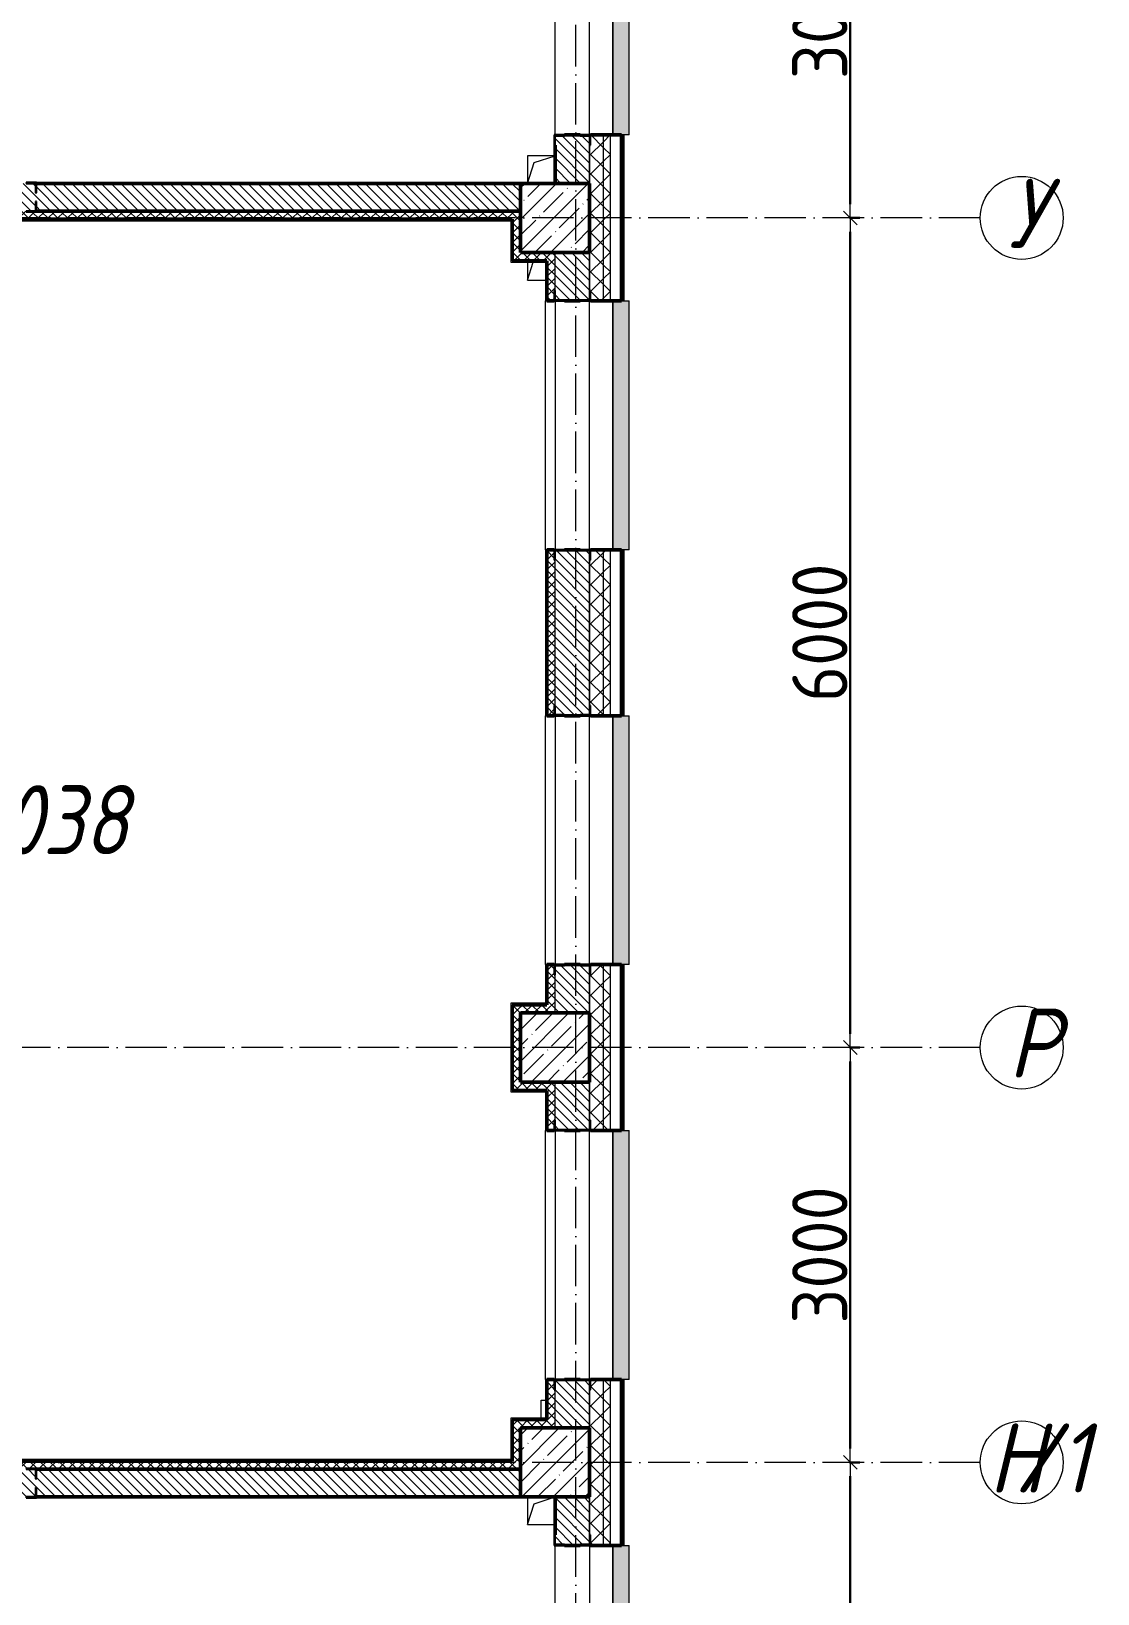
# Model space of a CAD drawing. Header units: millimetres. Extents: x -213536 to 1564669, y -45299 to 942238.
# Drawn here: x 641495 to 649207, y 595925 to 607225 of the extents above; entities that cross this region are included whole.
import ezdxf

# ---------------------------------------------------------------- set-up
doc = ezdxf.new("R2010")
doc.units = ezdxf.units.MM
doc.linetypes.add('50_200_ШТРИХ_1Т_ш5_п1_п1_', pattern=[700, 500, -100, 0, -100])
for name, color, linetype, lineweight in [('3.1) ЖБ окна 1.2 м', 102, 'Continuous', 30), ('A-____-____-DIMS', 7, 'Continuous', 9), ('A-FLOR-____-OTLN', 7, 'Continuous', 9), ('A-GENM-____-MCUT', 7, 'Continuous', 25), ('A-GENM-____-OTLN', 7, 'Continuous', 9), ('A-GENM-____-OTLN-1', 7, 'Continuous', 25), ('A-GLAZ-____-OTLN', 7, 'Continuous', 9), ('A-WALL-____-MCUT-2', 7, 'Continuous', 50), ('A-WALL-____-MCUT-3', 7, 'Continuous', 9), ('A-WALL-____-OTLN', 7, 'Continuous', 9), ('A-WALL-____-PATT-1', 7, 'Continuous', 9), ('A-WALL-FNSH-MCUT-1', 7, 'Continuous', 9), ('S-COLS-____-MCUT', 7, 'Continuous', 50), ('S-COLS-____-OTLN', 7, 'Continuous', 9), ('S-GRID-____-IDEN', 7, 'Continuous', 9), ('S-GRID-____-OTLN-1', 7, '50_200_ШТРИХ_1Т_ш5_п1_п1_', 9), ('Марки помещений', 7, 'Continuous', 9)]:
    doc.layers.add(name, color=color, linetype=linetype, lineweight=lineweight)
doc.layers.add('A-GLAZ-____-OTLN-1', color=7, linetype='Continuous', lineweight=9, true_color=0xc0c0c0)
doc.layers.add('A-WALL-____-PATT-2', color=7, linetype='Continuous', lineweight=9, true_color=0x787878)
doc.styles.add('ISOCPEUR_I', font='isocpeui.ttf', dxfattribs={"width": 0.9, "height": 2.5})
doc.styles.add('ISOCPEUR_I_3', font='isocpeui.ttf', dxfattribs={"width": 0.85, "height": 2.2})
doc.styles.add('СПДС', font='isocpeur.ttf', dxfattribs={"width": 0.9})
doc.dimstyles.new('Размера А3', dxfattribs={"dimtxt": 200, "dimasz": 100, "dimexe": 70, "dimexo": 100, "dimgap": 20, "dimtad": 1, "dimdec": 0, "dimrnd": 10, "dimzin": 0, "dimdsep": 46, "dimtxsty": 'СПДС', "dimblk": 'ARROWHEAD_6', "dimcen": 1, "dimclrd": 256, "dimclre": 256, "dimclrt": 256, "dimazin": 0, "dimtfac": 1, "dimtdec": 0, "dimtmove": 2, "dimatfit": 3, "dimfxl": 1, "dimtolj": 1, "dimtzin": 0, "dimarcsym": 0})
pattern_1 = [(135, (544282.637, 571544.04), (-35.35534, -35.35534), [])]
pattern_2 = [(45, (544282.637, 571544.04), (-35.35534, 35.35534), []), (135, (544282.637, 571544.04), (-35.35534, -35.35534), [])]
pattern_3 = [(45, (544282.64, 571544.04), (-70.71068, 70.71068), []), (135, (544282.64, 571544.04), (-70.71068, -70.71068), [])]

# ---------------------------------------------------------------- blocks, each defined once
blk = doc.blocks.new('BSC_Колонна _Прямоугольная - 500х500-V26-АР1_План отверстий 2 этажа в осях 1-64_А-ГГ')
at = {"layer": 'S-COLS-____-OTLN'}
h = blk.add_hatch(dxfattribs=at)
h.set_pattern_fill('FP_55', color=256, style=0, pattern_type=2)
h.set_pattern_definition([(45, (-101000, -25331.04), (-114.04925, 114.04925), []), (45, (-100885.95, -25331.04), (-114.04925, 114.04925), [201.613, -40.323, 3.353, -36.97])])
h.paths.add_polyline_path([(-250, -250), (250, -250), (250, 250), (-250, 250)], flags=0)
at = {"layer": 'S-COLS-____-MCUT'}
for p, q in [((250, 250), (-250, 250)), ((-250, 250), (-250, -250)), ((250, -250), (250, 250)), ((-250, -250), (250, -250))]:
    blk.add_line(p, q, dxfattribs=at)
blk = doc.blocks.new('BSC_Колонна _Прямоугольная - 500х500-V28-АР1_План отверстий 2 этажа в осях 1-64_А-ГГ')
at = {"layer": 'S-COLS-____-OTLN'}
h = blk.add_hatch(dxfattribs=at)
h.set_pattern_fill('FP_57', color=256, style=0, pattern_type=2)
h.set_pattern_definition([(45, (-101000, -34331.04), (-114.04925, 114.04925), []), (45, (-100885.95, -34331.04), (-114.04925, 114.04925), [201.613, -40.323, 3.353, -36.97])])
h.paths.add_polyline_path([(-250, -250), (250, -250), (250, 250), (-250, 250), (-250, -55)], flags=0)
at = {"layer": 'S-COLS-____-MCUT'}
for p, q in [((250, 250), (-250, 250)), ((-250, 250), (-250, -250)), ((250, -250), (250, 250)), ((-250, -250), (250, -250))]:
    blk.add_line(p, q, dxfattribs=at)
blk = doc.blocks.new('BSC_Колонна _Прямоугольная - 500х500-V34-АР1_План отверстий 2 этажа в осях 1-64_А-ГГ')
at = {"layer": 'S-COLS-____-OTLN'}
h = blk.add_hatch(dxfattribs=at)
h.set_pattern_fill('FP_63', color=256, style=0, pattern_type=2)
h.set_pattern_definition([(45, (-101000, -28331.04), (-114.04925, 114.04925), []), (45, (-100885.95, -28331.04), (-114.04925, 114.04925), [201.613, -40.323, 3.353, -36.97])])
h.paths.add_polyline_path([(-250, -250), (250, -250), (250, 250), (-250, 250), (-250, -75)], flags=0)
at = {"layer": 'S-COLS-____-MCUT'}
for p, q in [((250, 250), (-250, 250)), ((-250, 250), (-250, -250)), ((250, -250), (250, 250)), ((-250, -250), (250, -250))]:
    blk.add_line(p, q, dxfattribs=at)
blk = doc.blocks.new('Фахверк_СКБ_Уголок - 250_2700-27497298-АР1_План отверстий 2 этажа в осях 1-64_А-ГГ')
at = {"layer": 'A-GENM-____-MCUT'}
for p, q in [((200, 181), (125, 181)), ((125, 181), (125, 106)), ((131, 106), (131, 175)), ((131, 175), (200, 175)), ((200, 175), (200, 181)), ((125, 106), (131, 106)), ((131, -6), (125, -6)), ((125, -6), (125, -81)), ((125, -81), (200, -81)), ((131, -75), (131, -6)), ((200, -75), (131, -75)), ((200, -81), (200, -75))]:
    blk.add_line(p, q, dxfattribs=at)
blk = doc.blocks.new('Фахверк_СКБ_Уголок - 200_3550-28267367-АР1_План отверстий 2 этажа в осях 1-64_А-ГГ')
at = {"layer": 'A-GENM-____-MCUT'}
for p, q in [((200, 156), (125, 156)), ((125, 156), (125, 81)), ((131, 81), (131, 150)), ((131, 150), (200, 150)), ((200, 150), (200, 156)), ((125, 81), (131, 81)), ((131, 19), (125, 19)), ((125, 19), (125, -56)), ((131, -50), (131, 19)), ((125, -56), (200, -56)), ((200, -50), (131, -50)), ((200, -56), (200, -50))]:
    blk.add_line(p, q, dxfattribs=at)
blk = doc.blocks.new('AR_Отверстие прямоугольное _в плите_ - AR_Отверстие прямоугольное _в плите_-V168-АР1_План отверстий 2 этажа в осях 1-64_А-ГГ')
at = {"layer": 'A-GENM-____-OTLN'}
for p, q in [((100, 100), (-100, 100)), ((-100, 100), (-100, -100)), ((-100, -100), (-50, 50)), ((-50, 50), (100, 100))]:
    blk.add_line(p, q, dxfattribs=at)
blk = doc.blocks.new('AR_Отверстие прямоугольное _в плите_ - AR_Отверстие прямоугольное _в плите_-30511571-АР1_План отверстий 2 этажа в осях 1-64_А-ГГ')
at = {"layer": 'A-GENM-____-OTLN'}
for p, q in [((-100, 30), (-100, -100)), ((-100, -100), (-57, 30)), ((-100, -100), (30, -100))]:
    blk.add_line(p, q, dxfattribs=at)
blk = doc.blocks.new('AR_Отверстие прямоугольное _в плите_ - AR_Отверстие прямоугольное _в плите_-30511543-АР1_План отверстий 2 этажа в осях 1-64_А-ГГ')
at = {"layer": 'A-GENM-____-OTLN'}
for p, q in [((-100, 100), (-100, -100)), ((-100, -100), (-50, 50)), ((-50, 50), (100, 100)), ((-100, -100), (100, -100))]:
    blk.add_line(p, q, dxfattribs=at)
blk = doc.blocks.new('Отлив_СКБ - Отлив витража_120_НВФ-V194-АР1_План отверстий 2 этажа в осях 1-64_А-ГГ')
at = {"layer": 'A-GLAZ-____-OTLN-1'}
for points in [[(1800, -2), (1800, 0), (0, 0), (0, -2), (1544, -2)], [(1544, -120), (1800, -120), (1800, -2), (0, -2), (0, -120)]]:
    blk.add_hatch(color=256, dxfattribs=at).paths.add_polyline_path(points, flags=0)
at = {"layer": 'A-GLAZ-____-OTLN'}
for p, q in [((0, 0), (1800, 0)), ((1800, -2), (0, -2)), ((0, -120), (0, -83)), ((1800, -83), (1800, -120)), ((0, -120), (1800, -120))]:
    blk.add_line(p, q, dxfattribs=at)
blk = doc.blocks.new('Отлив_СКБ - Отлив витража_120_НВФ-31885688-АР1_План отверстий 2 этажа в осях 1-64_А-ГГ')
at = {"layer": 'A-GLAZ-____-OTLN-1'}
for points in [[(4113, -2), (4800, -2), (4800, 0), (0, 0), (0, -2), (2345, -2)], [(4113, -120), (4800, -120), (4800, -2), (0, -2), (0, -120), (2345, -120)]]:
    blk.add_hatch(color=256, dxfattribs=at).paths.add_polyline_path(points, flags=0)
at = {"layer": 'A-GLAZ-____-OTLN'}
for p, q in [((0, 0), (4800, 0)), ((4800, -2), (0, -2)), ((0, -120), (0, -83)), ((4800, -83), (4800, -120)), ((0, -120), (4800, -120))]:
    blk.add_line(p, q, dxfattribs=at)
blk = doc.blocks.new('Ось сетки - Круг_Ø6_00__ISO-2_5_0_9K_-25732049-АР1_План отверстий 2 этажа в осях 1-64_А-ГГ')
at = {"layer": 'S-GRID-____-IDEN'}
blk.add_circle((0, 0), 3, dxfattribs=at)
blk = doc.blocks.new('ARROWHEAD_6')
at = {"color": 0, "linetype": 'Continuous'}
for p, q in [((0, 0), (-1, 0)), ((-0.5, -0.5), (0.5, 0.5))]:
    blk.add_line(p, q, dxfattribs=at)
blk = doc.blocks.new('*D5632')
at = {"layer": 'A-____-____-DIMS', "lineweight": -2, "transparency": 16777216}
for p, q in [((87537, 484347), (87613, 484347)), ((87543, 478447), (87543, 484247)), ((87537, 478347), (87613, 478347))]:
    blk.add_line(p, q, dxfattribs=at)
at = {"layer": 'Defpoints', "color": 0, "lineweight": 30, "transparency": 16777216}
for p in [(87437, 484347), (87543, 484347), (87437, 478347)]:
    blk.add_point(p, dxfattribs=at)
at = {"layer": 'A-____-____-DIMS', "lineweight": -2, "transparency": 16777216, "xscale": 100, "yscale": 100, "zscale": 100}
for p, rotation in [((87543, 484347), 90), ((87543, 478347), 270)]:
    blk.add_blockref('ARROWHEAD_6', p, dxfattribs=dict(at, rotation=rotation))
at = {"layer": 'A-____-____-DIMS', "transparency": 16777216, "insert": (87323, 481347), "char_height": 400, "attachment_point": 5, "rotation": 90, "style": 'СПДС'}
blk.add_mtext('\\A1;6000', dxfattribs=at)
blk = doc.blocks.new('*D5633')
at = {"layer": 'A-____-____-DIMS', "lineweight": -2, "transparency": 16777216}
for p, q in [((87537, 487347), (87613, 487347)), ((87543, 484447), (87543, 487247)), ((87537, 484347), (87613, 484347))]:
    blk.add_line(p, q, dxfattribs=at)
at = {"layer": 'Defpoints', "color": 0, "lineweight": 30, "transparency": 16777216}
for p in [(87437, 487347), (87543, 487347), (87437, 484347)]:
    blk.add_point(p, dxfattribs=at)
at = {"layer": 'A-____-____-DIMS', "lineweight": -2, "transparency": 16777216, "xscale": 100, "yscale": 100, "zscale": 100}
for p, rotation in [((87543, 487347), 90), ((87543, 484347), 270)]:
    blk.add_blockref('ARROWHEAD_6', p, dxfattribs=dict(at, rotation=rotation))
at = {"layer": 'A-____-____-DIMS', "transparency": 16777216, "insert": (87323, 485847), "char_height": 400, "attachment_point": 5, "rotation": 90, "style": 'СПДС'}
blk.add_mtext('\\A1;3000', dxfattribs=at)
blk = doc.blocks.new('*D5634')
at = {"layer": 'A-____-____-DIMS', "lineweight": -2, "transparency": 16777216}
for p, q in [((87537, 493347), (87613, 493347)), ((87543, 487447), (87543, 493247)), ((87537, 487347), (87613, 487347))]:
    blk.add_line(p, q, dxfattribs=at)
at = {"layer": 'Defpoints', "color": 0, "lineweight": 30, "transparency": 16777216}
for p in [(87437, 493347), (87543, 493347), (87437, 487347)]:
    blk.add_point(p, dxfattribs=at)
at = {"layer": 'A-____-____-DIMS', "lineweight": -2, "transparency": 16777216, "xscale": 100, "yscale": 100, "zscale": 100}
for p, rotation in [((87543, 493347), 90), ((87543, 487347), 270)]:
    blk.add_blockref('ARROWHEAD_6', p, dxfattribs=dict(at, rotation=rotation))
at = {"layer": 'A-____-____-DIMS', "transparency": 16777216, "insert": (87323, 490347), "char_height": 400, "attachment_point": 5, "rotation": 90, "style": 'СПДС'}
blk.add_mtext('\\A1;6000', dxfattribs=at)
blk = doc.blocks.new('*D5635')
at = {"layer": 'A-____-____-DIMS', "lineweight": -2, "transparency": 16777216}
for p, q in [((87537, 496347), (87613, 496347)), ((87543, 493447), (87543, 496247)), ((87537, 493347), (87613, 493347))]:
    blk.add_line(p, q, dxfattribs=at)
at = {"layer": 'Defpoints', "color": 0, "lineweight": 30, "transparency": 16777216}
for p in [(87437, 496347), (87543, 496347), (87437, 493347)]:
    blk.add_point(p, dxfattribs=at)
at = {"layer": 'A-____-____-DIMS', "lineweight": -2, "transparency": 16777216, "xscale": 100, "yscale": 100, "zscale": 100}
for p, rotation in [((87543, 496347), 90), ((87543, 493347), 270)]:
    blk.add_blockref('ARROWHEAD_6', p, dxfattribs=dict(at, rotation=rotation))
at = {"layer": 'A-____-____-DIMS', "transparency": 16777216, "insert": (87323, 494847), "char_height": 400, "attachment_point": 5, "rotation": 90, "style": 'СПДС'}
blk.add_mtext('\\A1;3000', dxfattribs=at)
blk = doc.blocks.new('2этаж')
at = {"layer": 'S-GRID-____-OTLN-1', "color": 251, "ltscale": 0.6, "true_color": 0x636466}
for p, q in [((85558.3, 454533.3), (85558.3, 508896.9)), ((88482.7, 493347), (77429.6, 493347)), ((88482.7, 487347), (77429.6, 487347)), ((88482.7, 484347), (77429.6, 484347))]:
    blk.add_line(p, q, dxfattribs=at)
at = {"layer": 'S-GRID-____-IDEN', "char_height": 500, "attachment_point": 1, "style": 'ISOCPEUR_I'}
for s, insert, width in [('\\fISOCPEUR|b0|i1|c204|p34|;\\W.9;У', (88685.3, 493628.9), 223.671), ('\\fISOCPEUR|b0|i1|c204|p34|;\\W.9;Р', (88685.3, 487628.9), 223.671), ('\\fISOCPEUR|b0|i1|c204|p34|;\\W.9;Н', (88542.7, 484628.9), 223.671), ('/1', (88727.2, 484628.9), 346.329)]:
    blk.add_mtext(s, dxfattribs=dict(at, insert=insert, width=width))
at = {"layer": 'A-____-____-DIMS'}
for base, p1, p2, picture, middle in [((87542.6, 496347), (87436.5, 493347), (87436.5, 496347), '*D5635', (87322.6, 494847)), ((87542.6, 493347), (87436.5, 487347), (87436.5, 493347), '*D5634', (87322.6, 490347)), ((87542.6, 487347), (87436.5, 484347), (87436.5, 487347), '*D5633', (87322.6, 485847)), ((87542.6, 484347), (87436.5, 478347), (87436.5, 484347), '*D5632', (87322.6, 481347))]:
    dim = blk.add_linear_dim(base=base, p1=p1, p2=p2, angle=90, dimstyle='Размера А3', override={"dimtxt": 400}, dxfattribs=at)
    dim.commit()
    dim.dimension.update_dxf_attribs({"geometry": picture, "text_midpoint": middle})

msp = doc.modelspace()

# ---------------------------------------------------------------- hatches: boundary and pattern name
at = {"layer": 'A-WALL-____-PATT-1'}
h = msp.add_hatch(dxfattribs=at)
h.set_pattern_fill('FP_1', color=256, style=0, pattern_type=2)
h.set_pattern_definition(pattern_3)
h.paths.add_polyline_path([(645632.6, 569525.1), (645632.6, 570475.1), (645538.6, 570475.1), (645538.6, 570400.1), (645532.6, 570400.1), (645532.6, 569525.1)], flags=0)
h.paths.add_polyline_path([(645538.6, 572275.1), (645632.6, 572275.1), (645632.6, 573475.1), (645538.6, 573475.1), (645538.6, 573400.1), (645532.6, 573400.1), (645532.6, 572350.1), (645538.6, 572350.1), (645538.6, 572279.9)], flags=0)
h.paths.add_polyline_path([(645538.6, 575275.1), (645632.6, 575275.1), (645632.6, 576475.1), (645538.6, 576475.1), (645538.6, 576400.1), (645532.6, 576400.1), (645532.6, 575350.1), (645538.6, 575350.1), (645538.6, 575281.1)], flags=0)
h.paths.add_polyline_path([(645632.6, 578275.1), (645632.6, 579475.1), (645538.6, 579475.1), (645538.6, 579400.1), (645532.6, 579400.1), (645532.6, 578350.1), (645538.6, 578350.1), (645538.6, 578275.1)], flags=0)
h.paths.add_polyline_path([(645632.6, 581275.1), (645632.6, 582475.1), (645538.6, 582475.1), (645538.6, 582400.1), (645532.6, 582400.1), (645532.6, 581350.1), (645538.6, 581350.1), (645538.6, 581275.1)], flags=0)
h.paths.add_polyline_path([(645632.6, 584275.1), (645632.6, 585475.1), (645538.6, 585475.1), (645538.6, 585400.1), (645532.6, 585400.1), (645532.6, 584350.1), (645538.6, 584350.1), (645538.6, 584275.1)], flags=0)
h.paths.add_polyline_path([(645538.6, 587275.1), (645632.6, 587275.1), (645632.6, 588475.1), (645538.6, 588475.1), (645538.6, 588400.1), (645532.6, 588400.1), (645532.6, 587350.1), (645538.6, 587350.1), (645538.6, 587281.1)], flags=0)
h.paths.add_polyline_path([(645538.6, 590275.1), (645632.6, 590275.1), (645632.6, 591475.1), (645538.6, 591475.1), (645538.6, 591400.1), (645532.6, 591400.1), (645532.6, 590350.1), (645538.6, 590350.1), (645538.6, 590281.1)], flags=0)
h.paths.add_polyline_path([(645632.6, 596275.1), (645632.6, 597475.1), (645538.6, 597475.1), (645538.6, 597400.1), (645532.6, 597400.1), (645532.6, 596350.1), (645538.6, 596350.1), (645538.6, 596275.1)], flags=0)
h.paths.add_polyline_path([(645538.6, 599275.1), (645632.6, 599275.1), (645632.6, 600475.1), (645538.6, 600475.1), (645538.6, 600400.1), (645532.6, 600400.1), (645532.6, 599350.1), (645538.6, 599350.1), (645538.6, 599281.1)], flags=0)
h.paths.add_polyline_path([(645538.6, 602275.1), (645632.6, 602275.1), (645632.6, 603475.1), (645538.6, 603475.1), (645538.6, 603400.1), (645532.6, 603400.1), (645532.6, 602350.1), (645538.6, 602350.1), (645538.6, 602281.1)], flags=0)
h.paths.add_polyline_path([(645632.6, 605275.1), (645632.6, 606475.1), (645538.6, 606475.1), (645538.6, 606400.1), (645532.6, 606400.1), (645532.6, 605350.1), (645538.6, 605350.1), (645538.6, 605275.1)], flags=0)
h.paths.add_polyline_path([(645538.6, 608275.1), (645632.6, 608275.1), (645632.6, 609475.1), (645538.6, 609475.1), (645538.6, 609400.1), (645532.6, 609400.1), (645532.6, 608350.1), (645538.6, 608350.1), (645538.6, 608281.1)], flags=0)
h.paths.add_polyline_path([(645632.6, 611275.1), (645632.6, 612475.1), (645538.6, 612475.1), (645538.6, 612400.1), (645532.6, 612400.1), (645532.6, 611350.1), (645538.6, 611350.1), (645538.6, 611275.1)], flags=0)
h.paths.add_polyline_path([(645538.6, 617275.1), (645632.6, 617275.1), (645632.6, 618340.1), (645532.6, 618340.1), (645532.6, 617350.1), (645538.6, 617350.1), (645538.6, 617281.1)], flags=0)
h = msp.add_hatch(dxfattribs=at)
h.set_pattern_fill('FP_1', color=256, style=0, pattern_type=2)
h.set_pattern_definition(pattern_3)
h.paths.add_polyline_path([(645632.6, 569475.1), (645682.6, 569475.1), (645682.6, 570475.1), (645632.6, 570475.1), (645632.6, 569525.1)], flags=0)
h.paths.add_polyline_path([(645632.6, 572275.1), (645682.6, 572275.1), (645682.6, 573475.1), (645632.6, 573475.1), (645632.6, 572279.9)], flags=0)
h.paths.add_polyline_path([(645682.6, 575275.1), (645682.6, 576475.1), (645632.6, 576475.1), (645632.6, 575275.1)], flags=0)
h.paths.add_polyline_path([(645632.6, 578275.1), (645682.6, 578275.1), (645682.6, 579475.1), (645632.6, 579475.1), (645632.6, 578299.9)], flags=0)
h.paths.add_polyline_path([(645632.6, 581275.1), (645682.6, 581275.1), (645682.6, 582475.1), (645632.6, 582475.1), (645632.6, 581739.9)], flags=0)
h.paths.add_polyline_path([(645682.6, 584275.1), (645682.6, 585475.1), (645632.6, 585475.1), (645632.6, 584275.1)], flags=0)
h.paths.add_polyline_path([(645632.6, 587275.1), (645682.6, 587275.1), (645682.6, 588475.1), (645632.6, 588475.1), (645632.6, 587759.8)], flags=0)
h.paths.add_polyline_path([(645632.6, 590275.1), (645682.6, 590275.1), (645682.6, 591475.1), (645632.6, 591475.1), (645632.6, 591199.8)], flags=0)
h.paths.add_polyline_path([(645682.6, 596275.1), (645682.6, 597475.1), (645632.6, 597475.1), (645632.6, 596275.1)], flags=0)
h.paths.add_polyline_path([(645682.6, 599275.1), (645682.6, 600475.1), (645632.6, 600475.1), (645632.6, 599275.1)], flags=0)
h.paths.add_polyline_path([(645682.6, 602275.1), (645682.6, 603475.1), (645632.6, 603475.1), (645632.6, 602275.1)], flags=0)
h.paths.add_polyline_path([(645682.6, 605275.1), (645682.6, 606475.1), (645632.6, 606475.1), (645632.6, 605275.1)], flags=0)
h.paths.add_polyline_path([(645632.6, 608275.1), (645682.6, 608275.1), (645682.6, 609475.1), (645632.6, 609475.1), (645632.6, 608399.7)], flags=0)
h.paths.add_polyline_path([(645682.6, 611275.1), (645682.6, 612475.1), (645632.6, 612475.1), (645632.6, 611275.1)], flags=0)
h.paths.add_polyline_path([(645632.6, 617275.1), (645682.6, 617275.1), (645682.6, 618340.1), (645632.6, 618340.1), (645632.6, 617859.6)], flags=0)
h = msp.add_hatch(dxfattribs=at)
h.set_pattern_fill('FP_3', color=256, style=0, pattern_type=2)
h.set_pattern_definition([(45, (544282.64, 571544.04), (-85.53659, 85.53659), []), (45, (544339.66, 571544.04), (-85.53659, 85.53659), [])])
h.paths.add_polyline_path([(645762.6, 569375.1), (645782.6, 569375.1), (645782.6, 570475.1), (645762.6, 570475.1), (645762.6, 569395.1)], flags=0)
h.paths.add_polyline_path([(645782.6, 572275.1), (645782.6, 573475.1), (645762.6, 573475.1), (645762.6, 572275.1)], flags=0)
h.paths.add_polyline_path([(645782.6, 575275.1), (645782.6, 576475.1), (645762.6, 576475.1), (645762.6, 575275.1)], flags=0)
h.paths.add_polyline_path([(645782.6, 578275.1), (645782.6, 579475.1), (645762.6, 579475.1), (645762.6, 578275.1)], flags=0)
h.paths.add_polyline_path([(645762.6, 581275.1), (645782.6, 581275.1), (645782.6, 582475.1), (645762.6, 582475.1), (645762.6, 581739.9)], flags=0)
h.paths.add_polyline_path([(645762.6, 584275.1), (645782.6, 584275.1), (645782.6, 585475.1), (645762.6, 585475.1), (645762.6, 584319.9)], flags=0)
h.paths.add_polyline_path([(645762.6, 587275.1), (645782.6, 587275.1), (645782.6, 588475.1), (645762.6, 588475.1), (645762.6, 587759.8)], flags=0)
h.paths.add_polyline_path([(645762.6, 590275.1), (645782.6, 590275.1), (645782.6, 591475.1), (645762.6, 591475.1), (645762.6, 591199.8)], flags=0)
h.paths.add_polyline_path([(645782.6, 596275.1), (645782.6, 597475.1), (645762.6, 597475.1), (645762.6, 596275.1)], flags=0)
h.paths.add_polyline_path([(645762.6, 599275.1), (645782.6, 599275.1), (645782.6, 600475.1), (645762.6, 600475.1), (645762.6, 599799.8)], flags=0)
h.paths.add_polyline_path([(645762.6, 602275.1), (645782.6, 602275.1), (645782.6, 603475.1), (645762.6, 603475.1), (645762.6, 603239.7)], flags=0)
h.paths.add_polyline_path([(645762.6, 605275.1), (645782.6, 605275.1), (645782.6, 606475.1), (645762.6, 606475.1), (645762.6, 605819.7)], flags=0)
h.paths.add_polyline_path([(645782.6, 608275.1), (645782.6, 609475.1), (645762.6, 609475.1), (645762.6, 608275.1)], flags=0)
h.paths.add_polyline_path([(645762.6, 611275.1), (645782.6, 611275.1), (645782.6, 612475.1), (645762.6, 612475.1), (645762.6, 611839.7)], flags=0)
h.paths.add_polyline_path([(645782.6, 617275.1), (645782.6, 618340.1), (645762.6, 618340.1), (645762.6, 617275.1)], flags=0)
h = msp.add_hatch(dxfattribs=at)
h.set_pattern_fill('FP_6', color=256, style=0, pattern_type=2)
h.set_pattern_definition(pattern_1)
h.paths.add_polyline_path([(645463.6, 606125.1), (645532.6, 606125.1), (645532.6, 606469.1), (645463.6, 606469.1), (645463.6, 606475.1), (645351.6, 606475.1), (645351.6, 606469.1), (645282.6, 606469.1), (645282.6, 606125.1)], flags=0)
h.paths.add_polyline_path([(645463.6, 608275.1), (645463.6, 608281.1), (645532.6, 608281.1), (645532.6, 608625.1), (645282.6, 608625.1), (645282.6, 608281.1), (645351.6, 608281.1), (645351.6, 608275.1)], flags=0)
h = msp.add_hatch(dxfattribs=at)
h.set_pattern_fill('FP_6', color=256, style=0, pattern_type=2)
h.set_pattern_definition(pattern_1)
h.paths.add_polyline_path([(645032.6, 605925.1), (645032.6, 606125.1), (641532.6, 606125.1), (641532.6, 606056.1), (641526.6, 606056.1), (641526.6, 606125.1), (638032.6, 606125.1), (638032.6, 605925.1), (641526.6, 605925.1), (641526.6, 605994.1), (641532.6, 605994.1), (641532.6, 605925.1), (645014.4, 605925.1)], flags=0)
h = msp.add_hatch(dxfattribs=at)
h.set_pattern_fill('FP_6', color=256, style=0, pattern_type=2)
h.set_pattern_definition(pattern_1)
h.paths.add_polyline_path([(645463.6, 600125.1), (645532.6, 600125.1), (645532.6, 600469.1), (645463.6, 600469.1), (645463.6, 600475.1), (645351.6, 600475.1), (645351.6, 600469.1), (645282.6, 600469.1), (645282.6, 600125.1), (645456.3, 600125.1)], flags=0)
h.paths.add_polyline_path([(645463.6, 602275.1), (645463.6, 602281.1), (645532.6, 602281.1), (645532.6, 603469.1), (645463.6, 603469.1), (645463.6, 603475.1), (645351.6, 603475.1), (645351.6, 603469.1), (645282.6, 603469.1), (645282.6, 602281.1), (645351.6, 602281.1), (645351.6, 602275.1)], flags=0)
h.paths.add_polyline_path([(645463.6, 605275.1), (645463.6, 605281.1), (645532.6, 605281.1), (645532.6, 605625.1), (645282.6, 605625.1), (645282.6, 605281.1), (645351.6, 605281.1), (645351.6, 605275.1), (645456.3, 605275.1)], flags=0)
h = msp.add_hatch(dxfattribs=at)
h.set_pattern_fill('FP_6', color=256, style=0, pattern_type=2)
h.set_pattern_definition(pattern_1)
h.paths.add_polyline_path([(645456.3, 597125.1), (645532.6, 597125.1), (645532.6, 597469.1), (645463.6, 597469.1), (645463.6, 597475.1), (645351.6, 597475.1), (645351.6, 597469.1), (645282.6, 597469.1), (645282.6, 597125.1)], flags=0)
h.paths.add_polyline_path([(645456.3, 599275.1), (645463.6, 599275.1), (645463.6, 599281.1), (645532.6, 599281.1), (645532.6, 599625.1), (645282.6, 599625.1), (645282.6, 599281.1), (645351.6, 599281.1), (645351.6, 599275.1)], flags=0)
h = msp.add_hatch(dxfattribs=at)
h.set_pattern_fill('FP_6', color=256, style=0, pattern_type=2)
h.set_pattern_definition(pattern_1)
h.paths.add_polyline_path([(645014.4, 596625.1), (645032.6, 596625.1), (645032.6, 596825.1), (641532.6, 596825.1), (641532.6, 596756.1), (641526.6, 596756.1), (641526.6, 596825.1), (638032.6, 596825.1), (638032.6, 596625.1), (641526.6, 596625.1), (641526.6, 596694.1), (641532.6, 596694.1), (641532.6, 596625.1), (643246.9, 596625.1)], flags=0)
h = msp.add_hatch(dxfattribs=at)
h.set_pattern_fill('FP_6', color=256, style=0, pattern_type=2)
h.set_pattern_definition(pattern_1)
h.paths.add_polyline_path([(645282.6, 591125.1), (645532.6, 591125.1), (645532.6, 591469.1), (645463.6, 591469.1), (645463.6, 591475.1), (645351.6, 591475.1), (645351.6, 591469.1), (645282.6, 591469.1), (645282.6, 591199.8)], flags=0)
h.paths.add_polyline_path([(645463.6, 596275.1), (645463.6, 596281.1), (645532.6, 596281.1), (645532.6, 596625.1), (645282.6, 596625.1), (645282.6, 596281.1), (645351.6, 596281.1), (645351.6, 596275.1)], flags=0)
at = {"layer": 'A-WALL-____-PATT-2'}
h = msp.add_hatch(dxfattribs=at)
h.set_pattern_fill('FP_7', color=256, style=0, pattern_type=2)
h.set_pattern_definition(pattern_2)
h.paths.add_polyline_path([(644962.6, 605865.1), (644972.6, 605865.1), (644972.6, 605925.1), (641532.6, 605925.1), (641532.6, 605919.1), (641457.6, 605919.1), (641457.6, 605925.1), (638192.6, 605925.1), (638192.6, 605865.1), (643246.9, 605865.1)], flags=0)
h = msp.add_hatch(dxfattribs=at)
h.set_pattern_fill('FP_7', color=256, style=0, pattern_type=2)
h.set_pattern_definition(pattern_2)
h.paths.add_polyline_path([(645032.6, 605565.1), (645032.6, 605925.1), (644972.6, 605925.1), (644972.6, 605565.1), (645014.4, 605565.1)], flags=0)
h = msp.add_hatch(dxfattribs=at)
h.set_pattern_fill('FP_7', color=256, style=0, pattern_type=2)
h.set_pattern_definition(pattern_2)
h.paths.add_polyline_path([(645032.6, 605565.1), (645222.6, 605565.1), (645222.6, 605625.1), (645032.6, 605625.1)], flags=0)
h = msp.add_hatch(dxfattribs=at)
h.set_pattern_fill('FP_7', color=256, style=0, pattern_type=2)
h.set_pattern_definition(pattern_2)
h.paths.add_polyline_path([(645222.6, 600125.1), (645282.6, 600125.1), (645282.6, 600400.1), (645276.6, 600400.1), (645276.6, 600475.1), (645222.6, 600475.1), (645222.6, 600185.1)], flags=0)
h.paths.add_polyline_path([(645222.6, 602275.1), (645276.6, 602275.1), (645276.6, 602350.1), (645282.6, 602350.1), (645282.6, 603400.1), (645276.6, 603400.1), (645276.6, 603475.1), (645222.6, 603475.1), (645222.6, 602281.1)], flags=0)
h.paths.add_polyline_path([(645276.6, 605275.1), (645276.6, 605350.1), (645282.6, 605350.1), (645282.6, 605625.1), (645222.6, 605625.1), (645222.6, 605275.1)], flags=0)
h = msp.add_hatch(dxfattribs=at)
h.set_pattern_fill('FP_7', color=256, style=0, pattern_type=2)
h.set_pattern_definition(pattern_2)
h.paths.add_polyline_path([(645032.6, 599625.1), (645032.6, 600185.1), (644972.6, 600185.1), (644972.6, 599625.1), (645014.4, 599625.1)], flags=0)
h = msp.add_hatch(dxfattribs=at)
h.set_pattern_fill('FP_7', color=256, style=0, pattern_type=2)
h.set_pattern_definition(pattern_2)
h.paths.add_polyline_path([(645222.6, 600125.1), (645222.6, 600185.1), (645032.6, 600185.1), (645032.6, 600125.1), (645212.6, 600125.1)], flags=0)
h = msp.add_hatch(dxfattribs=at)
h.set_pattern_fill('FP_7', color=256, style=0, pattern_type=2)
h.set_pattern_definition(pattern_2)
h.paths.add_polyline_path([(645014.4, 599565.1), (645222.6, 599565.1), (645222.6, 599625.1), (644972.6, 599625.1), (644972.6, 599565.1)], flags=0)
h = msp.add_hatch(dxfattribs=at)
h.set_pattern_fill('FP_7', color=256, style=0, pattern_type=2)
h.set_pattern_definition(pattern_2)
h.paths.add_polyline_path([(645222.6, 597125.1), (645282.6, 597125.1), (645282.6, 597400.1), (645276.6, 597400.1), (645276.6, 597475.1), (645222.6, 597475.1), (645222.6, 597185.1)], flags=0)
h.paths.add_polyline_path([(645222.6, 599275.1), (645276.6, 599275.1), (645276.6, 599350.1), (645282.6, 599350.1), (645282.6, 599625.1), (645222.6, 599625.1), (645222.6, 599281.1)], flags=0)
h = msp.add_hatch(dxfattribs=at)
h.set_pattern_fill('FP_7', color=256, style=0, pattern_type=2)
h.set_pattern_definition(pattern_2)
h.paths.add_polyline_path([(644972.6, 596825.1), (645032.6, 596825.1), (645032.6, 597185.1), (644972.6, 597185.1), (644972.6, 596885.1)], flags=0)
h = msp.add_hatch(dxfattribs=at)
h.set_pattern_fill('FP_7', color=256, style=0, pattern_type=2)
h.set_pattern_definition(pattern_2)
h.paths.add_polyline_path([(645222.6, 597125.1), (645222.6, 597185.1), (645032.6, 597185.1), (645032.6, 597125.1), (645212.6, 597125.1)], flags=0)
h = msp.add_hatch(dxfattribs=at)
h.set_pattern_fill('FP_7', color=256, style=0, pattern_type=2)
h.set_pattern_definition(pattern_2)
h.paths.add_polyline_path([(644972.6, 596825.1), (644972.6, 596885.1), (638092.6, 596885.1), (638092.6, 596825.1), (641457.6, 596825.1), (641457.6, 596831.1), (641532.6, 596831.1), (641532.6, 596825.1), (644962.6, 596825.1)], flags=0)

# ---------------------------------------------------------------- linework, layer by layer
at = {"layer": 'A-FLOR-____-OTLN'}
for p, q in [((645182.6, 597325.1), (645212.6, 597325.1)), ((645182.6, 597195.1), (645182.6, 597325.1))]:
    msp.add_line(p, q, dxfattribs=at)
at = {"layer": 'A-WALL-____-MCUT-2'}
for p, q in [((645463.6, 606475.1), (645351.6, 606475.1)), ((645762.6, 606475.1), (645538.6, 606475.1)), ((645762.6, 605275.1), (645762.6, 606475.1)), ((645282.6, 606400.1), (645282.6, 606125.1)), ((645032.6, 606125.1), (641532.6, 606125.1)), ((641532.6, 605925.1), (645032.6, 605925.1)), ((638192.6, 605865.1), (644972.6, 605865.1)), ((644972.6, 605565.1), (644972.6, 605865.1)), ((645222.6, 605565.1), (644972.6, 605565.1)), ((645222.6, 605275.1), (645222.6, 605565.1)), ((645222.6, 605275.1), (645276.6, 605275.1)), ((645351.6, 605275.1), (645463.6, 605275.1)), ((645538.6, 605275.1), (645762.6, 605275.1)), ((645276.6, 603475.1), (645222.6, 603475.1)), ((645222.6, 602275.1), (645222.6, 603475.1)), ((645463.6, 603475.1), (645351.6, 603475.1)), ((645762.6, 603475.1), (645538.6, 603475.1)), ((645762.6, 602275.1), (645762.6, 603475.1)), ((645222.6, 602275.1), (645276.6, 602275.1)), ((645351.6, 602275.1), (645463.6, 602275.1)), ((645538.6, 602275.1), (645762.6, 602275.1)), ((645276.6, 600475.1), (645222.6, 600475.1)), ((645222.6, 600185.1), (645222.6, 600475.1)), ((645463.6, 600475.1), (645351.6, 600475.1)), ((645762.6, 600475.1), (645538.6, 600475.1)), ((645762.6, 599275.1), (645762.6, 600475.1)), ((644972.6, 600185.1), (644972.6, 599565.1)), ((645222.6, 600185.1), (644972.6, 600185.1)), ((644972.6, 599565.1), (645222.6, 599565.1)), ((645222.6, 599275.1), (645222.6, 599565.1)), ((645222.6, 599275.1), (645276.6, 599275.1)), ((645351.6, 599275.1), (645463.6, 599275.1)), ((645538.6, 599275.1), (645762.6, 599275.1)), ((645276.6, 597475.1), (645222.6, 597475.1)), ((645222.6, 597185.1), (645222.6, 597475.1)), ((645463.6, 597475.1), (645351.6, 597475.1)), ((645762.6, 597475.1), (645538.6, 597475.1)), ((645762.6, 596275.1), (645762.6, 597475.1)), ((644972.6, 597185.1), (645222.6, 597185.1)), ((644972.6, 596885.1), (644972.6, 597185.1)), ((644972.6, 596885.1), (638092.6, 596885.1)), ((645032.6, 596825.1), (641532.6, 596825.1)), ((641532.6, 596625.1), (645032.6, 596625.1)), ((645282.6, 596625.1), (645282.6, 596350.1)), ((645351.6, 596275.1), (645463.6, 596275.1)), ((645538.6, 596275.1), (645762.6, 596275.1))]:
    msp.add_line(p, q, dxfattribs=at)
at = {"layer": 'A-WALL-____-MCUT-3'}
for p, q in [((645632.6, 605275.1), (645632.6, 606475.1)), ((645682.6, 605275.1), (645682.6, 606475.1)), ((645532.6, 606125.1), (645532.6, 606400.1)), ((645532.6, 606400.1), (645532.6, 606125.1)), ((645282.6, 605350.1), (645282.6, 605625.1)), ((645532.6, 605350.1), (645532.6, 605625.1)), ((645532.6, 605625.1), (645532.6, 605350.1)), ((645632.6, 602275.1), (645632.6, 603475.1)), ((645682.6, 602275.1), (645682.6, 603475.1)), ((645282.6, 602350.1), (645282.6, 603400.1)), ((645532.6, 602350.1), (645532.6, 603400.1)), ((645532.6, 603400.1), (645532.6, 602350.1)), ((645282.6, 600125.1), (645282.6, 600400.1)), ((645532.6, 600125.1), (645532.6, 600400.1)), ((645532.6, 600400.1), (645532.6, 600125.1)), ((645632.6, 599275.1), (645632.6, 600475.1)), ((645682.6, 599275.1), (645682.6, 600475.1)), ((645282.6, 599350.1), (645282.6, 599625.1)), ((645532.6, 599350.1), (645532.6, 599625.1)), ((645532.6, 599625.1), (645532.6, 599350.1)), ((645632.6, 596275.1), (645632.6, 597475.1)), ((645682.6, 596275.1), (645682.6, 597475.1)), ((645282.6, 597125.1), (645282.6, 597400.1)), ((645532.6, 597125.1), (645532.6, 597400.1)), ((645532.6, 597400.1), (645532.6, 597125.1)), ((645532.6, 596350.1), (645532.6, 596625.1)), ((645532.6, 596625.1), (645532.6, 596350.1))]:
    msp.add_line(p, q, dxfattribs=at)
at = {"layer": 'A-WALL-____-OTLN'}
for p, q in [((645282.6, 606475.1), (645282.6, 608275.1)), ((645532.6, 606475.1), (645532.6, 608275.1)), ((645212.6, 603475.1), (645212.6, 605275.1)), ((645282.6, 605275.1), (645282.6, 603475.1)), ((645532.6, 603475.1), (645532.6, 605275.1)), ((645212.6, 600475.1), (645212.6, 602275.1)), ((645282.6, 602275.1), (645282.6, 600475.1)), ((645532.6, 600475.1), (645532.6, 602275.1)), ((645212.6, 597475.1), (645212.6, 599275.1)), ((645282.6, 599275.1), (645282.6, 597475.1)), ((645532.6, 597475.1), (645532.6, 599275.1)), ((645282.6, 591475.1), (645282.6, 596275.1)), ((645532.6, 596275.1), (645532.6, 596275.1)), ((645532.6, 596275.1), (645532.6, 591475.1))]:
    msp.add_line(p, q, dxfattribs=at)
at = {"layer": 'A-WALL-FNSH-MCUT-1'}
for p, q in [((645782.6, 606475.1), (645762.6, 606475.1)), ((645762.6, 606475.1), (645762.6, 605275.1)), ((645782.6, 605275.1), (645782.6, 606475.1)), ((638202.6, 605855.1), (644962.6, 605855.1)), ((644962.6, 605855.1), (644962.6, 605555.1)), ((644962.6, 605555.1), (645212.6, 605555.1)), ((645212.6, 605555.1), (645212.6, 605275.1)), ((645212.6, 605275.1), (645222.6, 605275.1)), ((645762.6, 605275.1), (645782.6, 605275.1)), ((645212.6, 603475.1), (645212.6, 602275.1)), ((645222.6, 603475.1), (645212.6, 603475.1)), ((645782.6, 603475.1), (645762.6, 603475.1)), ((645762.6, 603475.1), (645762.6, 602275.1)), ((645782.6, 602275.1), (645782.6, 603475.1)), ((645212.6, 602275.1), (645222.6, 602275.1)), ((645762.6, 602275.1), (645782.6, 602275.1)), ((645212.6, 600475.1), (645212.6, 600195.1)), ((645222.6, 600475.1), (645212.6, 600475.1)), ((645782.6, 600475.1), (645762.6, 600475.1)), ((645762.6, 600475.1), (645762.6, 599275.1)), ((645782.6, 599275.1), (645782.6, 600475.1)), ((644962.6, 600195.1), (644962.6, 599555.1)), ((645212.6, 600195.1), (644962.6, 600195.1)), ((644962.6, 599555.1), (645212.6, 599555.1)), ((645212.6, 599555.1), (645212.6, 599275.1)), ((645212.6, 599275.1), (645222.6, 599275.1)), ((645762.6, 599275.1), (645782.6, 599275.1)), ((645212.6, 597475.1), (645212.6, 597195.1)), ((645222.6, 597475.1), (645212.6, 597475.1)), ((645782.6, 597475.1), (645762.6, 597475.1)), ((645762.6, 597475.1), (645762.6, 596275.1)), ((645782.6, 596275.1), (645782.6, 597475.1)), ((645212.6, 597195.1), (644962.6, 597195.1)), ((644962.6, 597195.1), (644962.6, 596895.1)), ((644962.6, 596895.1), (638102.6, 596895.1)), ((645762.6, 596275.1), (645782.6, 596275.1))]:
    msp.add_line(p, q, dxfattribs=at)

# ---------------------------------------------------------------- block references
at = {"layer": '3.1) ЖБ окна 1.2 м'}
msp.add_blockref('2этаж', (559874.3, 112528.1), dxfattribs=at)
at = {"layer": 'A-GENM-____-OTLN'}
for name, p in [('AR_Отверстие прямоугольное _в плите_ - AR_Отверстие прямоугольное _в плите_-V168-АР1_План отверстий 2 этажа в осях 1-64_А-ГГ', (645182.6, 606225.1)), ('AR_Отверстие прямоугольное _в плите_ - AR_Отверстие прямоугольное _в плите_-30511571-АР1_План отверстий 2 этажа в осях 1-64_А-ГГ', (645182.6, 605525.1)), ('AR_Отверстие прямоугольное _в плите_ - AR_Отверстие прямоугольное _в плите_-30511543-АР1_План отверстий 2 этажа в осях 1-64_А-ГГ', (645182.6, 596525.1))]:
    msp.add_blockref(name, p, dxfattribs=at)
at = {"layer": 'A-GENM-____-OTLN-1'}
for name, p, rotation in [('Фахверк_СКБ_Уголок - 250_2700-27497298-АР1_План отверстий 2 этажа в осях 1-64_А-ГГ', (645357.6, 606600.1), 270), ('Фахверк_СКБ_Уголок - 200_3550-28267367-АР1_План отверстий 2 этажа в осях 1-64_А-ГГ', (641657.6, 606075.1), 180), ('Фахверк_СКБ_Уголок - 250_2700-27497298-АР1_План отверстий 2 этажа в осях 1-64_А-ГГ', (645457.6, 605150.1), 90), ('Фахверк_СКБ_Уголок - 250_2700-27497298-АР1_План отверстий 2 этажа в осях 1-64_А-ГГ', (645357.6, 603600.1), 269.9999999999999), ('Фахверк_СКБ_Уголок - 250_2700-27497298-АР1_План отверстий 2 этажа в осях 1-64_А-ГГ', (645457.6, 602150.1), 89.9999999999999), ('Фахверк_СКБ_Уголок - 250_2700-27497298-АР1_План отверстий 2 этажа в осях 1-64_А-ГГ', (645357.6, 600600.1), 269.9999999999999), ('Фахверк_СКБ_Уголок - 250_2700-27497298-АР1_План отверстий 2 этажа в осях 1-64_А-ГГ', (645457.6, 599150.1), 89.9999999999999), ('Фахверк_СКБ_Уголок - 250_2700-27497298-АР1_План отверстий 2 этажа в осях 1-64_А-ГГ', (645357.6, 597600.1), 270), ('Фахверк_СКБ_Уголок - 200_3550-28267367-АР1_План отверстий 2 этажа в осях 1-64_А-ГГ', (641657.6, 596775.1), 180), ('Фахверк_СКБ_Уголок - 250_2700-27497298-АР1_План отверстий 2 этажа в осях 1-64_А-ГГ', (645457.6, 596150.1), 90)]:
    msp.add_blockref(name, p, dxfattribs=dict(at, rotation=rotation))
at = {"layer": 'A-GLAZ-____-OTLN', "rotation": 90}
for name, p in [('Отлив_СКБ - Отлив витража_120_НВФ-V194-АР1_План отверстий 2 этажа в осях 1-64_А-ГГ', (645699.6, 606475.1)), ('Отлив_СКБ - Отлив витража_120_НВФ-V194-АР1_План отверстий 2 этажа в осях 1-64_А-ГГ', (645699.6, 603475.1)), ('Отлив_СКБ - Отлив витража_120_НВФ-V194-АР1_План отверстий 2 этажа в осях 1-64_А-ГГ', (645699.6, 600475.1)), ('Отлив_СКБ - Отлив витража_120_НВФ-V194-АР1_План отверстий 2 этажа в осях 1-64_А-ГГ', (645699.6, 597475.1)), ('Отлив_СКБ - Отлив витража_120_НВФ-31885688-АР1_План отверстий 2 этажа в осях 1-64_А-ГГ', (645699.6, 591475.1))]:
    msp.add_blockref(name, p, dxfattribs=at)
at = {"layer": 'S-COLS-____-OTLN'}
for name, p in [('BSC_Колонна _Прямоугольная - 500х500-V28-АР1_План отверстий 2 этажа в осях 1-64_А-ГГ', (645282.6, 605875.1)), ('BSC_Колонна _Прямоугольная - 500х500-V34-АР1_План отверстий 2 этажа в осях 1-64_А-ГГ', (645282.6, 599875.1)), ('BSC_Колонна _Прямоугольная - 500х500-V26-АР1_План отверстий 2 этажа в осях 1-64_А-ГГ', (645282.6, 596875.1))]:
    msp.add_blockref(name, p, dxfattribs=at)
at = {"layer": 'S-GRID-____-IDEN', "xscale": 99.99999999999993, "yscale": 99.99999999999993, "zscale": 99.99999999999993, "rotation": 89.9999999999998}
for p in [(648657, 605875.1), (648657, 599875.1), (648657, 596875.1)]:
    msp.add_blockref('Ось сетки - Круг_Ø6_00__ISO-2_5_0_9K_-25732049-АР1_План отверстий 2 этажа в осях 1-64_А-ГГ', p, dxfattribs=at)

# ---------------------------------------------------------------- texts
at = {"layer": 'Марки помещений', "insert": (640870.3, 601772.4), "char_height": 500, "width": 785.654, "attachment_point": 1, "style": 'ISOCPEUR_I_3'}
msp.add_mtext('2.038', dxfattribs=at)

doc.saveas('drawing.dxf')
